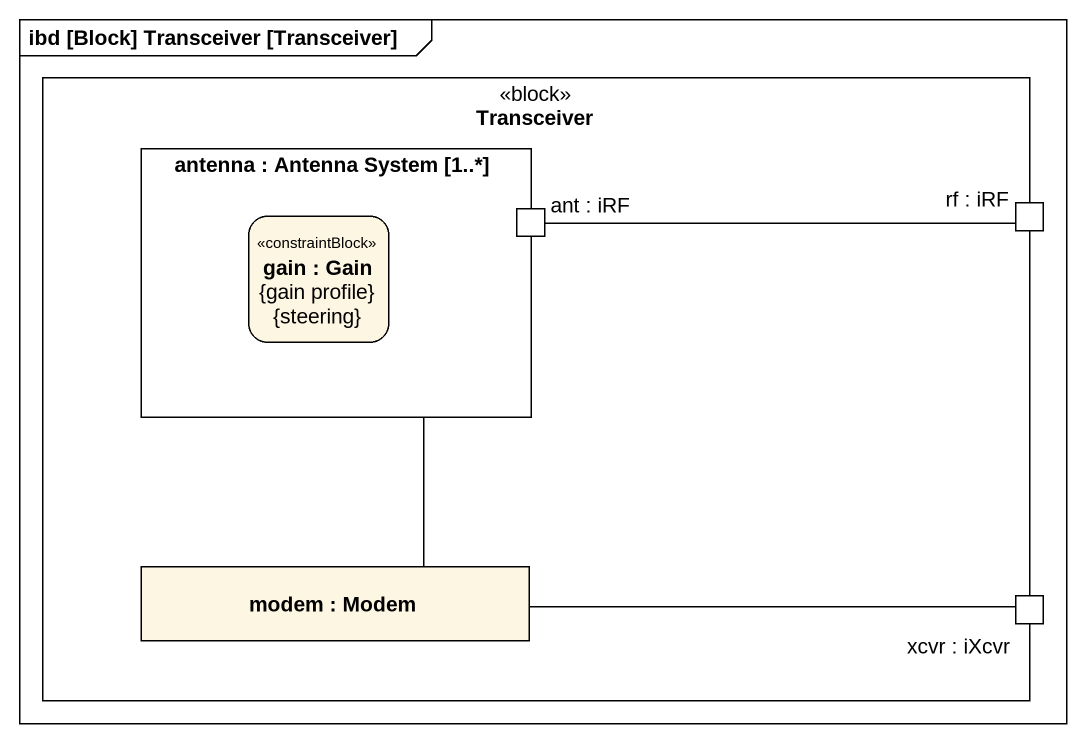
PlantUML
@startuml
mainframe ibd [Block] Transceiver [Transceiver]
rectangle Transceiver <<block>> {
  rectangle "antenna : Antenna System [1..*]" as antenna {
    rectangle "gain : Gain\n{gain profile}\n{steering}" as gain <<constraintBlock>>
    port "ant : iRF" as ant_iRF
  }
  port "rf : iRF" as rf_iRF
  rectangle "modem : Modem" as modem
  port "xcvr : iXcvr" as xcvr_iXcvr
}
antenna -- modem
rf_iRF -left- ant_iRF
xcvr_iXcvr -left- modem
@enduml
